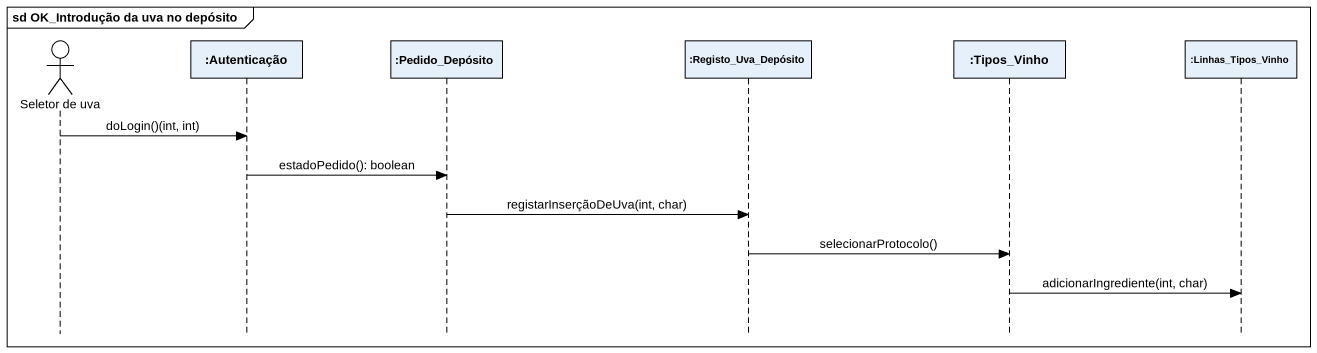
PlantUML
@startuml
mainframe sd OK_Introdução da uva no depósito
hide footbox
actor "Seletor de uva" as Seletor_de_uva
participant ":Autenticação" as Autenticação
participant ":Pedido_Depósito" as Pedido_Depósito
participant ":Registo_Uva_Depósito" as Registo_Uva_Depósito
participant ":Tipos_Vinho" as Tipos_Vinho
participant ":Linhas_Tipos_Vinho" as Linhas_Tipos_Vinho

Seletor_de_uva -> Autenticação : doLogin()(int, int)
Autenticação -> Pedido_Depósito : estadoPedido(): boolean
Pedido_Depósito -> Registo_Uva_Depósito : registarInserçãoDeUva(int, char)
Registo_Uva_Depósito -> Tipos_Vinho : selecionarProtocolo()
Tipos_Vinho -> Linhas_Tipos_Vinho : adicionarIngrediente(int, char)
@enduml
